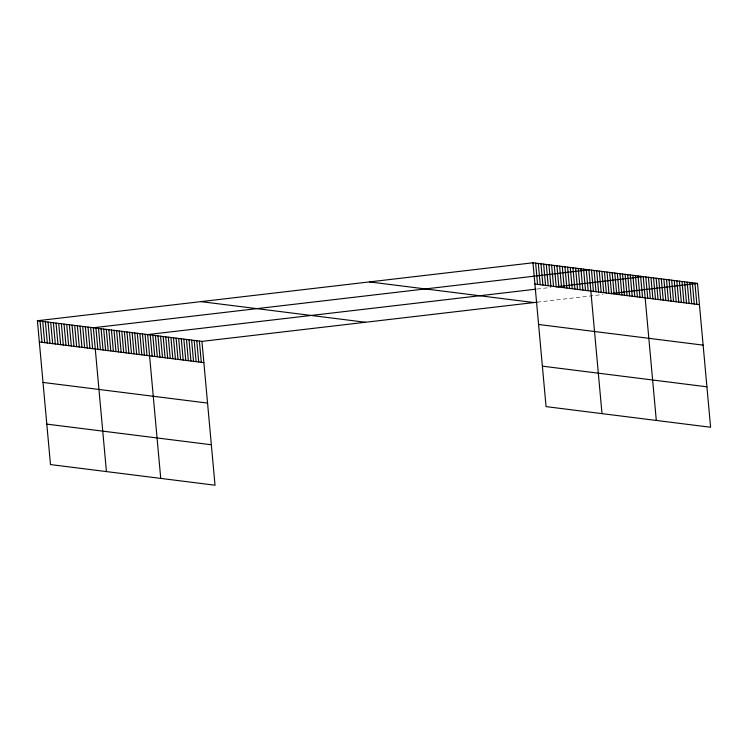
<?xml version="1.0" encoding="UTF-8"?>
<svg xmlns="http://www.w3.org/2000/svg" width="748" height="748" viewBox="0 0 748 748"><rect width="100%" height="100%" fill="white"/><g stroke="black" fill="none" stroke-linecap="round" stroke-linejoin="round"><path stroke-width="0.56" stroke-dasharray="3.74 2.81" d="M537.017 289.037L550.827 287.428M537.158 302.183L603 294.488"/><path stroke-width="1.12" d="M37.4 320.742L201.941 341.387L215.031 485.218L50.49 464.564L37.4 320.742L532.969 262.782L697.51 283.436L710.6 427.258L546.059 406.613L532.969 262.782M535.961 289.167L147.646 334.58L160.736 478.402M556.138 286.802L643.215 276.62L656.305 420.441M201.941 341.387L537.158 302.183M610.433 293.618L697.51 283.436M534.904 284.025L699.445 304.679M369.428 281.912L533.969 302.557M538.588 324.482L703.129 345.127M200.941 301.622L365.482 322.266M542.375 366.155L706.916 386.81M39.335 341.986L203.877 362.63M43.01 382.434L207.561 403.088M46.806 424.116L211.347 444.761M694.929 283.109L696.856 304.352M692.339 282.781L694.275 304.025M689.75 282.464L691.685 303.697M687.169 282.136L689.104 303.379M684.579 281.809L686.514 303.052M681.998 281.491L683.934 302.725M679.408 281.164L681.344 302.407M676.828 280.837L678.763 302.08M674.238 280.509L676.173 301.753M671.657 280.191L673.583 301.435M669.067 279.864L671.003 301.107M666.487 279.537L668.413 300.78M663.897 279.219L665.832 300.453M661.316 278.892L663.242 300.135M658.726 278.565L660.662 299.808M656.136 278.247L658.072 299.481M653.556 277.919L655.491 299.163M650.966 277.592L652.901 298.835M648.385 277.265L650.321 298.508M645.795 276.947L647.731 298.19M640.625 276.293L642.56 297.536M638.044 275.975L639.97 297.208M635.454 275.647L637.39 296.891M632.873 275.32L634.8 296.563M630.284 274.993L632.219 296.236M627.703 274.675L629.629 295.918M625.113 274.348L627.048 295.591M622.523 274.02L624.458 295.264M619.942 273.703L621.878 294.946M617.352 273.375L619.288 294.619M614.772 273.048L616.707 294.291M612.182 272.73L614.117 293.964M609.601 272.403L611.527 293.646M607.011 272.076L608.947 293.319M604.431 271.748L606.357 292.992M601.841 271.431L603.776 292.674M599.26 271.103L601.186 292.346M596.67 270.776L598.606 292.019M594.08 270.458L596.016 291.692M591.5 270.131L593.435 291.374M602 413.625L588.91 269.804L93.341 327.764L106.431 471.586M586.245 269.467L588.18 290.71M583.59 269.14L585.516 290.383M580.925 268.803L582.851 290.046M578.26 268.467L580.186 289.71M575.595 268.13L577.531 289.373M572.931 267.803L574.866 289.046M570.266 267.466L572.201 288.709M567.601 267.13L569.537 288.373M564.936 266.793L566.872 288.036M562.272 266.466L564.207 287.709M559.607 266.129L561.542 287.372M556.942 265.792L558.878 287.036M554.277 265.456L556.213 286.699M551.613 265.129L553.548 286.372M548.957 264.792L550.883 286.035M546.292 264.455L548.219 285.699M543.628 264.119L545.554 285.362M540.963 263.792L542.898 285.035M538.298 263.455L540.234 284.698M535.633 263.118L537.569 284.362M199.361 341.069L201.287 362.312M196.771 340.742L198.706 361.985M194.181 340.415L196.116 361.658M191.6 340.097L193.536 361.331M189.01 339.77L190.946 361.013M186.43 339.442L188.365 360.686M183.84 339.115L185.775 360.358M181.259 338.797L183.195 360.04M178.669 338.47L180.605 359.713M176.089 338.143L178.015 359.386M173.499 337.825L175.434 359.068M170.918 337.498L172.844 358.741M168.328 337.17L170.263 358.414M165.738 336.852L167.674 358.086M163.157 336.525L165.093 357.768M160.568 336.198L162.503 357.441M157.987 335.871L159.922 357.114M155.397 335.553L157.332 356.796M152.816 335.226L154.752 356.469M150.226 334.898L152.162 356.142M145.056 334.253L146.991 355.496M142.475 333.926L144.401 355.169M139.885 333.608L141.821 354.842M137.305 333.281L139.231 354.524M134.715 332.954L136.65 354.197M132.125 332.626L134.06 353.869M129.544 332.308L131.48 353.552M126.954 331.981L128.89 353.224M124.374 331.654L126.309 352.897M121.784 331.336L123.719 352.57M119.203 331.009L121.139 352.252M116.613 330.681L118.549 351.925M114.033 330.364L115.959 351.597M111.443 330.036L113.378 351.279M108.862 329.709L110.788 350.952M106.272 329.382L108.208 350.625M103.692 329.064L105.618 350.307M101.102 328.737L103.037 349.98M98.512 328.409L100.447 349.653M95.931 328.091L97.866 349.325M90.676 327.428L92.612 348.671M88.021 327.091L89.947 348.334M85.356 326.764L87.282 347.998M82.691 326.427L84.618 347.67M80.027 326.091L81.953 347.334M77.362 325.754L79.297 346.997M74.697 325.427L76.633 346.661M72.032 325.09L73.968 346.333M69.368 324.754L71.303 345.997M66.703 324.417L68.638 345.66M64.038 324.09L65.974 345.324M61.373 323.753L63.309 344.996M58.709 323.416L60.644 344.66M56.044 323.08L57.979 344.323M53.389 322.753L55.315 343.986M50.724 322.416L52.65 343.659M48.059 322.079L49.985 343.323M45.394 321.743L47.33 342.986M42.73 321.416L44.665 342.649M40.065 321.079L42 342.322"/></g></svg>
